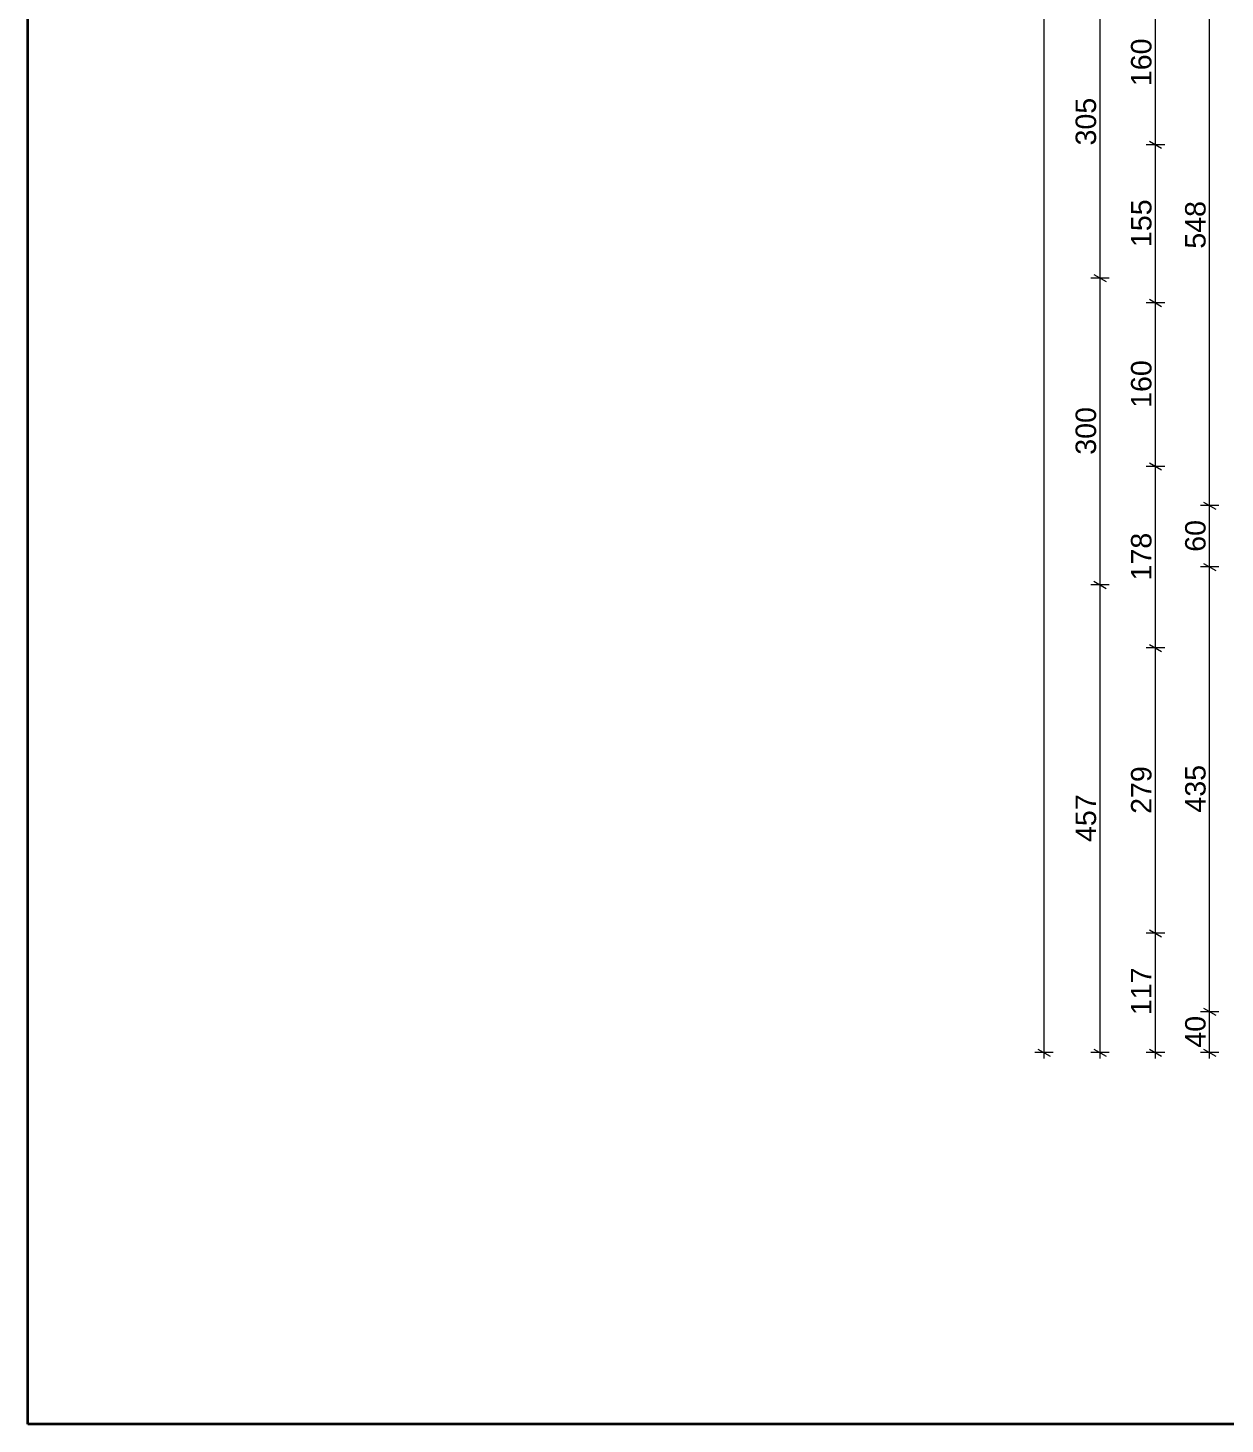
# Model space of a CAD drawing. Header units: millimetres. Extents: x -117066 to -55301, y -75598 to 14871.
# Drawn here: x -114132 to -99502, y -73910 to -56841 of the extents above; entities that cross this region are included whole.
import ezdxf

# ---------------------------------------------------------------- set-up
doc = ezdxf.new("R2010")
doc.units = ezdxf.units.MM
doc.header["$MEASUREMENT"] = 0
doc.layers.add('Drawing & Figure_Pen_No__1', color=7, linetype='Continuous', lineweight=13)
doc.layers.add('Drawing & Figure_Pen_No__7', color=7, linetype='Continuous', lineweight=35)
doc.layers.add('Drawing & Figure_Pen_No__5', color=7, linetype='Continuous', lineweight=25, true_color=0x40a5ff)
doc.styles.add('GENERATED_STYLE_1', font='arial.ttf')

msp = doc.modelspace()

# ---------------------------------------------------------------- linework, layer by layer
at = {"layer": 'Drawing & Figure_Pen_No__1', "color": 7, "linetype": 'Continuous', "lineweight": 13}
for points in [[(-101713.8, -69368.1), (-101713.8, -38471.8)], [(-99690.4, -62680.8), (-99690.4, -55830.8)], [(-101029.2, -59899.5), (-101029.2, -56087)], [(-100352, -58268.4), (-100352, -56268.4)], [(-100239.5, -58268.4), (-100464.5, -58268.4)], [(-100427, -58225.1), (-100277, -58311.7)], [(-100352, -60202), (-100352, -58268.4)], [(-100916.7, -59899.5), (-101141.7, -59899.5)], [(-101104.2, -59856.3), (-100954.2, -59942.9)], [(-101029.2, -63649.5), (-101029.2, -59899.5)], [(-100239.5, -60202), (-100464.5, -60202)], [(-100427, -60158.7), (-100277, -60245.4)], [(-100352, -62202), (-100352, -60202)], [(-100239.5, -62202), (-100464.5, -62202)], [(-100427, -62158.8), (-100277, -62245.3)], [(-100352, -64421.1), (-100352, -62202)], [(-99765.4, -62637.5), (-99615.4, -62724.1)], [(-99577.9, -62680.8), (-99802.9, -62680.8)], [(-99690.4, -63430.8), (-99690.4, -62680.8)], [(-99577.9, -63430.8), (-99802.9, -63430.8)], [(-99765.4, -63387.5), (-99615.4, -63474.1)], [(-99690.4, -68868.1), (-99690.4, -63430.8)], [(-100916.7, -63649.5), (-101141.7, -63649.5)], [(-101104.2, -63606.3), (-100954.2, -63692.9)], [(-101029.2, -69368.1), (-101029.2, -63649.5)], [(-100239.5, -64421.1), (-100464.5, -64421.1)], [(-100427, -64377.8), (-100277, -64464.4)], [(-100352, -67909.1), (-100352, -64421.1)], [(-100239.5, -67909.1), (-100464.5, -67909.1)], [(-100427, -67865.8), (-100277, -67952.4)], [(-100352, -69368.1), (-100352, -67909.1)], [(-99577.9, -68868.1), (-99802.9, -68868.1)], [(-99765.4, -68824.8), (-99615.4, -68911.5)], [(-99690.4, -69368.1), (-99690.4, -68868.1)], [(-101601.3, -69368.1), (-101826.3, -69368.1)], [(-101788.8, -69324.9), (-101638.8, -69411.4)], [(-101713.8, -69441.5), (-101713.8, -69368.1)], [(-100916.7, -69368.1), (-101141.7, -69368.1)], [(-101104.2, -69324.9), (-100954.2, -69411.4)], [(-101029.2, -69441.5), (-101029.2, -69368.1)], [(-100239.5, -69368.1), (-100464.5, -69368.1)], [(-100427, -69324.9), (-100277, -69411.4)], [(-100352, -69441.5), (-100352, -69368.1)], [(-99577.9, -69368.1), (-99802.9, -69368.1)], [(-99765.4, -69324.9), (-99615.4, -69411.4)], [(-99690.4, -69441.5), (-99690.4, -69368.1)]]:
    msp.add_lwpolyline(points, dxfattribs=at)
at = {"layer": 'Drawing & Figure_Pen_No__7', "color": 7, "linetype": 'Continuous', "lineweight": 35}
for points in [[(-114132.4, -73909.9), (-114132.4, -34626.2)], [(-58196.2, -73909.9), (-114132.4, -73909.9)]]:
    msp.add_lwpolyline(points, dxfattribs=at)

# ---------------------------------------------------------------- texts
at = {"layer": 'Drawing & Figure_Pen_No__1', "color": 7, "linetype": 'Continuous', "lineweight": 13, "char_height": 250.001, "attachment_point": 7, "rotation": 90, "style": 'GENERATED_STYLE_1'}
for s, insert in [('\\A1;{\\pql;\\fArial|b0|i0|c0|p34;305}', (-101074.9, -58277.9)), ('\\A1;{\\pql;\\fArial|b0|i0|c0|p34;548}', (-99736.3, -59540.3)), ('\\A1;{\\pql;\\fArial|b0|i0|c0|p34;300}', (-101074.9, -62059.1)), ('\\A1;{\\pql;\\fArial|b0|i0|c0|p34;60}', (-99736.3, -63245.5)), ('\\A1;{\\pql;\\fArial|b0|i0|c0|p34;435}', (-99736.1, -66434)), ('\\A1;{\\pql;\\fArial|b0|i0|c0|p34;457}', (-101075, -66793.6)), ('\\A1;{\\pql;\\fArial|b0|i0|c0|p34;40}', (-99736.3, -69307.9))]:
    msp.add_mtext(s, dxfattribs=dict(at, insert=insert))
at = {"layer": 'Drawing & Figure_Pen_No__5', "color": 161, "linetype": 'Continuous', "lineweight": 25, "true_color": 0x40a5ff, "char_height": 250.001, "attachment_point": 7, "rotation": 90, "style": 'GENERATED_STYLE_1'}
for s, insert in [('\\A1;{\\pql;\\fArial|b0|i0|c0|p34;160}', (-100397.9, -57553)), ('\\A1;{\\pql;\\fArial|b0|i0|c0|p34;155}', (-100397.9, -59519.9)), ('\\A1;{\\pql;\\fArial|b0|i0|c0|p34;160}', (-100397.9, -61486.6)), ('\\A1;{\\pql;\\fArial|b0|i0|c0|p34;178}', (-100397.9, -63596.1)), ('\\A1;{\\pql;\\fArial|b0|i0|c0|p34;279}', (-100397.9, -66449.6)), ('\\A1;{\\pql;\\fArial|b0|i0|c0|p34;117}', (-100402, -68910.8))]:
    msp.add_mtext(s, dxfattribs=dict(at, insert=insert))

doc.saveas('drawing.dxf')
